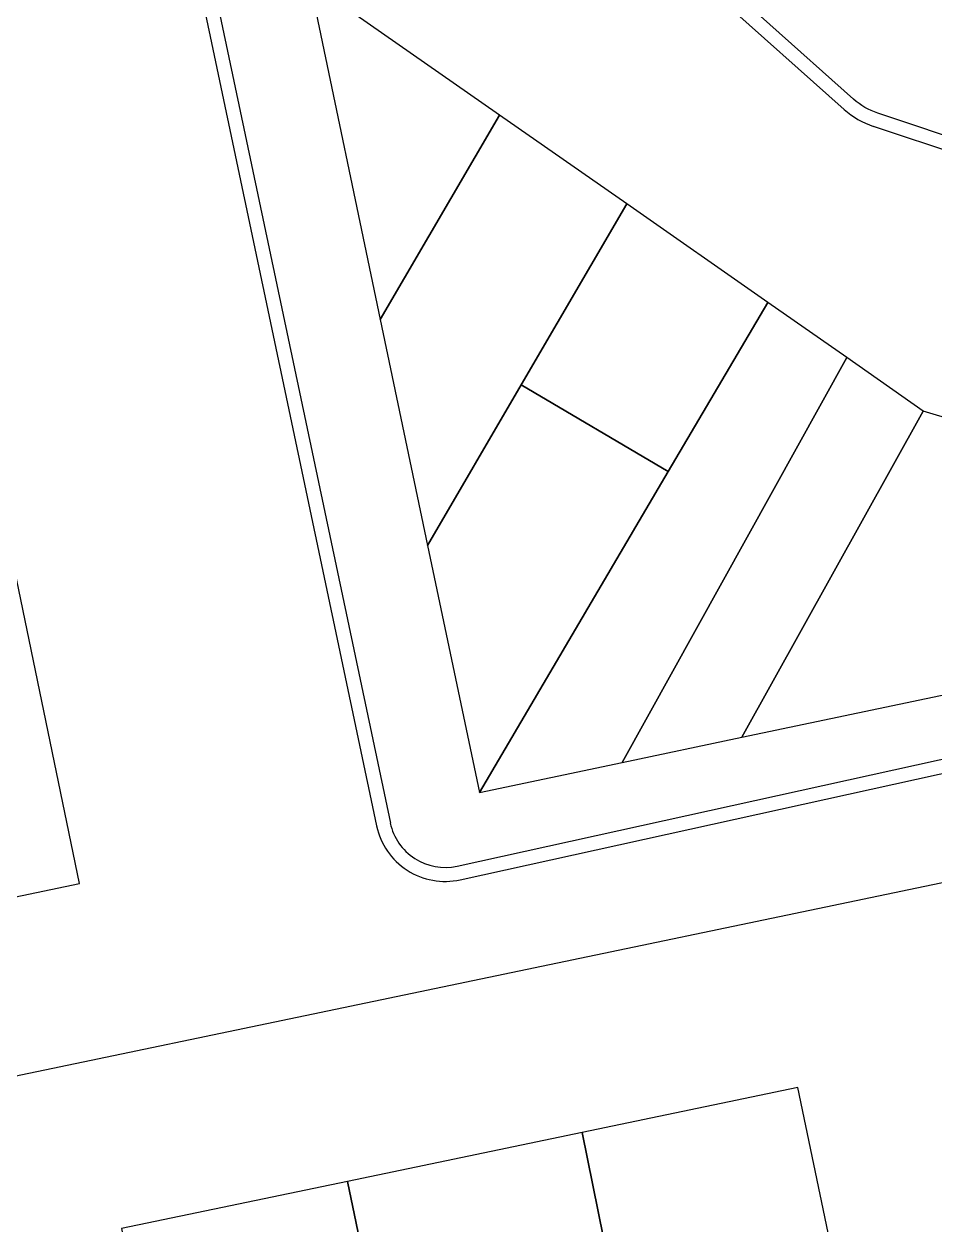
# Model space of a CAD drawing. Header units: metres. Extents: x 263639 to 269142, y 7370519 to 7372711.
# Drawn here: x 265275.8 to 265354, y 7371377.3 to 7371480.4 of the extents above; entities that cross this region are included whole.
import ezdxf

# ---------------------------------------------------------------- set-up
doc = ezdxf.new("R2010")
doc.units = ezdxf.units.M
doc.layers.add('LOTE', color=7, linetype='Continuous')

msp = doc.modelspace()

# ---------------------------------------------------------------- linework, layer by layer
for p, q in [((265346.16, 7371473.04), (265295.9, 7371517.93)), ((265286.09, 7371512.03), (265307.22, 7371411.78)), ((265400.23, 7371454.33), (265348.67, 7371471.58)), ((265312.95, 7371408.08), (265401.23, 7371427.56))]:
    msp.add_line(p, q)
msp.add_lwpolyline([(264487.38, 7371030.18), (264985.47, 7371330.63), (265022.81, 7371337.41), (265406.25, 7371417.45), (265476.66, 7371443.78), (265534.86, 7371470.72), (265583.1, 7371515.8), (265604.02, 7371549.54), (265617.82, 7371582.61), (265627.42, 7371622.1), (265743.62, 7371953.15), (265695.09, 7371971.24), (265680.95, 7371981.49), (265641.1, 7372007.93), (264744.16, 7371821.12)])
msp.add_lwpolyline([(265284.92, 7371511.78), (265306.04, 7371411.53, 0.416998), (265313.21, 7371406.91), (265401.49, 7371426.38, 0.375949), (265406.17, 7371432.75), (265404.68, 7371450.29, 0.299278), (265400.61, 7371455.47), (265349.05, 7371472.72, -0.101913), (265346.96, 7371473.93), (265296.7, 7371518.83, 0.346919), (265289.29, 7371519.28), (265287.37, 7371517.95, 0.30164)], format="xyb", close=True)
for centre, radius, start, end in [((265350.96, 7371478.41), 7.2, 228.2258, 251.5022), ((265311.91, 7371412.77), 4.8, 191.8979, 282.4421)]:
    msp.add_arc(centre, radius, start, end)
at = {"layer": 'LOTE', "color": 7}
for points in [[(265300.3, 7371483.95), (265306.36, 7371455), (265316.59, 7371472.56), (265300.3, 7371483.95)], [(265316.59, 7371472.56), (265306.36, 7371455), (265310.42, 7371435.61), (265318.45, 7371449.4), (265327.5, 7371464.94), (265316.59, 7371472.56)], [(265327.5, 7371464.94), (265318.45, 7371449.4), (265331.07, 7371441.96), (265339.6, 7371456.48), (265327.5, 7371464.94)], [(265339.6, 7371456.48), (265331.07, 7371441.96), (265314.86, 7371414.4), (265327.11, 7371416.97), (265346.4, 7371451.73), (265339.6, 7371456.48)], [(265346.4, 7371451.73), (265327.11, 7371416.97), (265337.39, 7371419.14), (265352.94, 7371447.15), (265346.4, 7371451.73)], [(265314.86, 7371414.4), (265331.07, 7371441.96), (265318.45, 7371449.4), (265310.42, 7371435.61), (265314.86, 7371414.4)], [(265352.94, 7371447.15), (265337.39, 7371419.14), (265354.96, 7371422.84), (265366.24, 7371443.16), (265352.94, 7371447.15)], [(265280.54, 7371406.58), (265272.8, 7371444), (265259.24, 7371441.17), (265266.98, 7371403.75), (265280.54, 7371406.58)], [(265323.69, 7371385.22), (265331.94, 7371344.37), (265338.96, 7371345.86), (265348.69, 7371347.93), (265350.67, 7371348.35), (265342.19, 7371389.07), (265323.69, 7371385.22)], [(265303.54, 7371381.02), (265312.04, 7371340.14), (265331.94, 7371344.37), (265323.69, 7371385.22), (265303.54, 7371381.02)], [(265284.15, 7371376.98), (265292.67, 7371336.03), (265312.04, 7371340.14), (265303.54, 7371381.02), (265284.15, 7371376.98)]]:
    msp.add_lwpolyline(points, close=True, dxfattribs=at)

doc.saveas('drawing.dxf')
